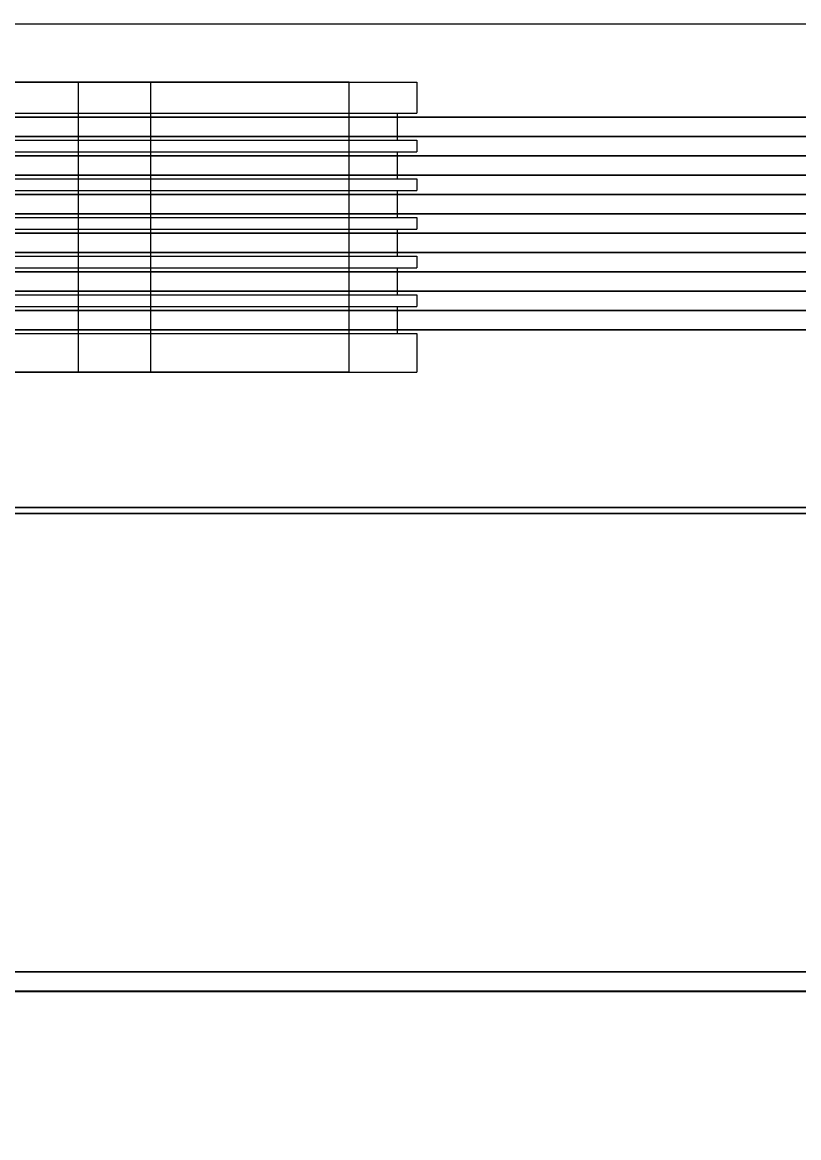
# Model space of a CAD drawing. Header units: millimetres. Extents: x -191664 to 191490, y -197311 to 10263.
# Drawn here: x 881 to 1282, y -112286 to -111709 of the extents above; entities that cross this region are included whole.
import ezdxf

# ---------------------------------------------------------------- set-up
doc = ezdxf.new("R2010")
doc.units = ezdxf.units.MM
for name, color, linetype, lineweight in [('COTAS_O', 1, 'Continuous', 0), ('DET_briquetadora_superior', 7, 'Continuous', 0), ('R15_COTAS_TRANSPORTE_P', 1, 'Continuous', 0)]:
    doc.layers.add(name, color=color, linetype=linetype, lineweight=lineweight)
doc.dimstyles.new('PLANTA_20', dxfattribs={"dimtxt": 50, "dimasz": 30, "dimexe": 30, "dimexo": 16, "dimgap": 20, "dimtad": 1, "dimtih": 1, "dimtoh": 1, "dimdec": 1, "dimzin": 0, "dimdsep": 46, "dimcen": 0.09, "dimadec": 0, "dimazin": 0, "dimtfac": 1, "dimtdec": 4, "dimtofl": 0, "dimtmove": 0, "dimatfit": 3, "dimfxl": 1, "dimtolj": 1, "dimtzin": 0, "dimarcsym": 0})

# ---------------------------------------------------------------- blocks, each defined once
blk = doc.blocks.new('*D80')
at = {"layer": 'COTAS_O', "color": 0, "lineweight": -2, "transparency": 16777216}
for p, q in [((75, -111726), (75, -112240)), ((2275, -111726), (2275, -112240)), ((105, -112210), (2245, -112210))]:
    blk.add_line(p, q, dxfattribs=at)
at = {"layer": 'COTAS_O', "color": 0, "transparency": 16777216}
for points in [[(105, -112205), (105, -112215), (75, -112210)], [(2245, -112205), (2245, -112215), (2275, -112210)]]:
    blk.add_solid(points, dxfattribs=at)
at = {"layer": 'Defpoints', "color": 0, "transparency": 16777216}
for p in [(75, -111710), (2275, -111710), (2275, -112210)]:
    blk.add_point(p, dxfattribs=at)
blk = doc.blocks.new('*D131')
at = {"layer": 'Defpoints', "color": 0, "transparency": 16777216}
for p in [(1100, -183968.15), (1139.8, -184162.66), (1104.62, -184212), (1304.62, -184212), (1304.62, -184212)]:
    blk.add_point(p, dxfattribs=at)
at = {"layer": 'R15_COTAS_TRANSPORTE_P', "color": 0, "lineweight": -2, "transparency": 16777216}
blk.add_arc((1304.62, -184212), 172.05, 140.00345, 169.99655, dxfattribs=at)
at = {"layer": 'R15_COTAS_TRANSPORTE_P', "color": 0, "transparency": 16777216}
for points in [[(1169.28, -184097.88), (1176.35, -184104.95), (1194.03, -184080.2)], [(1140.17, -184182.55), (1130.2, -184181.68), (1132.57, -184212)]]:
    blk.add_solid(points, dxfattribs=at)
blk = doc.blocks.new('*D133')
at = {"layer": 'Defpoints', "color": 0, "transparency": 16777216}
for p in [(439.69, -194147.98), (217.89, -194406.09), (-500, -194490), (-500, -194490), (500, -194490)]:
    blk.add_point(p, dxfattribs=at)
at = {"layer": 'R15_COTAS_TRANSPORTE_P', "color": 0, "lineweight": -2, "transparency": 16777216}
blk.add_arc((-500, -194490), 722.77, 2.37834, 17.62166, dxfattribs=at)
at = {"layer": 'R15_COTAS_TRANSPORTE_P', "color": 0, "transparency": 16777216}
for points in [[(184.12, -194272.81), (193.59, -194269.58), (179.18, -194242.8)], [(227.15, -194459.9), (217.15, -194460.11), (222.77, -194490)]]:
    blk.add_solid(points, dxfattribs=at)

msp = doc.modelspace()

# ---------------------------------------------------------------- linework, layer by layer
at = {"layer": 'DET_briquetadora_superior', "color": 251, "true_color": 0x53616b}
msp.add_line((2275, -111710), (75, -111710), dxfattribs=at)
at = {"layer": 'DET_briquetadora_superior', "color": 117, "true_color": 0x28865c}
msp.add_line((1305, -111710), (325, -111710), dxfattribs=at)
at = {"layer": 'DET_briquetadora_superior', "color": 9, "true_color": 0xb9c3c2}
for p, q in [((863.2, -111740), (882.06, -111740)), ((887.46, -111740), (867.54, -111740)), ((882.06, -111740), (900.48, -111740)), ((906.58, -111740), (887.46, -111740)), ((900.48, -111740), (918.39, -111740)), ((923.34, -111740), (906.58, -111740)), ((910, -111890), (910, -111740)), ((912.84, -111740), (910, -111740)), ((921.11, -111740), (912.84, -111740)), ((918.39, -111740), (935.7, -111740)), ((934.16, -111740), (921.11, -111740)), ((936.39, -111740), (923.34, -111740)), ((950.92, -111740), (934.16, -111740)), ((935.7, -111740), (952.36, -111740)), ((944.66, -111740), (936.39, -111740)), ((947.5, -111740), (944.66, -111740)), ((947.5, -111890), (947.5, -111740)), ((970.04, -111740), (950.92, -111740)), ((952.36, -111740), (968.28, -111740)), ((968.28, -111740), (983.41, -111740)), ((989.96, -111740), (970.04, -111740)), ((983.41, -111740), (997.69, -111740)), ((1009.08, -111740), (989.96, -111740)), ((997.69, -111740), (1011.05, -111740)), ((1025.84, -111740), (1009.08, -111740)), ((1011.05, -111740), (1023.44, -111740)), ((1023.44, -111740), (1034.81, -111740)), ((1038.89, -111740), (1025.84, -111740)), ((1034.81, -111740), (1045.11, -111740)), ((1047.16, -111740), (1038.89, -111740)), ((1045.11, -111740), (1054.3, -111740)), ((1050, -111740), (1047.16, -111740)), ((1050, -111890), (1050, -111740)), ((1054.3, -111740), (1062.34, -111740)), ((1062.34, -111740), (1069.21, -111740)), ((1069.21, -111740), (1074.86, -111740)), ((1074.86, -111740), (1079.28, -111740)), ((1079.28, -111740), (1082.45, -111740)), ((1082.45, -111740), (1084.36, -111740)), ((1084.36, -111740), (1085, -111740)), ((1085, -111740), (1085, -111756)), ((863.2, -111756), (882.06, -111756)), ((871.43, -111756), (889.81, -111756)), ((882.06, -111756), (900.48, -111756)), ((889.81, -111756), (907.69, -111756)), ((900.48, -111756), (918.39, -111756)), ((907.69, -111756), (925, -111756)), ((918.39, -111756), (935.7, -111756)), ((925, -111756), (941.67, -111756)), ((935.7, -111756), (952.36, -111756)), ((941.67, -111756), (957.63, -111756)), ((952.36, -111756), (968.28, -111756)), ((957.63, -111756), (972.8, -111756)), ((968.28, -111756), (983.41, -111756)), ((972.8, -111756), (987.13, -111756)), ((983.41, -111756), (997.69, -111756)), ((987.13, -111756), (1000.55, -111756)), ((997.69, -111756), (1011.05, -111756)), ((1000.55, -111756), (1013.01, -111756)), ((1011.05, -111756), (1023.44, -111756)), ((1013.01, -111756), (1024.44, -111756)), ((1023.44, -111756), (1034.81, -111756)), ((1024.44, -111756), (1034.81, -111756)), ((1034.81, -111756), (1044.06, -111756)), ((1034.81, -111756), (1045.11, -111756)), ((1044.06, -111756), (1052.16, -111756)), ((1045.11, -111756), (1054.3, -111756)), ((1052.16, -111756), (1059.08, -111756)), ((1054.3, -111756), (1062.34, -111756)), ((1059.08, -111756), (1064.78, -111756)), ((1062.34, -111756), (1069.21, -111756)), ((1064.78, -111756), (1069.24, -111756)), ((1069.21, -111756), (1074.86, -111756)), ((1069.24, -111756), (1072.43, -111756)), ((1072.43, -111756), (1074.36, -111756)), ((1074.36, -111756), (1075, -111756)), ((1074.86, -111756), (1079.28, -111756)), ((1075, -111770), (1075, -111756)), ((1079.28, -111756), (1082.45, -111756)), ((1082.45, -111756), (1084.36, -111756)), ((1084.36, -111756), (1085, -111756)), ((863.2, -111770), (882.06, -111770)), ((871.43, -111770), (889.81, -111770)), ((882.06, -111770), (900.48, -111770)), ((889.81, -111770), (907.69, -111770)), ((900.48, -111770), (918.39, -111770)), ((907.69, -111770), (925, -111770)), ((918.39, -111770), (935.7, -111770)), ((925, -111770), (941.67, -111770)), ((935.7, -111770), (952.36, -111770)), ((941.67, -111770), (957.63, -111770)), ((952.36, -111770), (968.28, -111770)), ((957.63, -111770), (972.8, -111770)), ((968.28, -111770), (983.41, -111770)), ((972.8, -111770), (987.13, -111770)), ((983.41, -111770), (997.69, -111770)), ((987.13, -111770), (1000.55, -111770)), ((997.69, -111770), (1011.05, -111770)), ((1000.55, -111770), (1013.01, -111770)), ((1011.05, -111770), (1023.44, -111770)), ((1013.01, -111770), (1024.44, -111770)), ((1023.44, -111770), (1034.81, -111770)), ((1024.44, -111770), (1034.81, -111770)), ((1034.81, -111770), (1044.06, -111770)), ((1034.81, -111770), (1045.11, -111770)), ((1044.06, -111770), (1052.16, -111770)), ((1045.11, -111770), (1054.3, -111770)), ((1052.16, -111770), (1059.08, -111770)), ((1054.3, -111770), (1062.34, -111770)), ((1059.08, -111770), (1064.78, -111770)), ((1062.34, -111770), (1069.21, -111770)), ((1064.78, -111770), (1069.24, -111770)), ((1069.21, -111770), (1074.86, -111770)), ((1069.24, -111770), (1072.43, -111770)), ((1072.43, -111770), (1074.36, -111770)), ((1074.36, -111770), (1075, -111770)), ((1074.86, -111770), (1079.28, -111770)), ((1079.28, -111770), (1082.45, -111770)), ((1082.45, -111770), (1084.36, -111770)), ((1084.36, -111770), (1085, -111770)), ((1085, -111770), (1085, -111776)), ((863.2, -111776), (882.06, -111776)), ((871.43, -111776), (889.81, -111776)), ((882.06, -111776), (900.48, -111776)), ((889.81, -111776), (907.69, -111776)), ((900.48, -111776), (918.39, -111776)), ((907.69, -111776), (925, -111776)), ((918.39, -111776), (935.7, -111776)), ((925, -111776), (941.67, -111776)), ((935.7, -111776), (952.36, -111776)), ((941.67, -111776), (957.63, -111776)), ((952.36, -111776), (968.28, -111776)), ((957.63, -111776), (972.8, -111776)), ((968.28, -111776), (983.41, -111776)), ((972.8, -111776), (987.13, -111776)), ((983.41, -111776), (997.69, -111776)), ((987.13, -111776), (1000.55, -111776)), ((997.69, -111776), (1011.05, -111776)), ((1000.55, -111776), (1013.01, -111776)), ((1011.05, -111776), (1023.44, -111776)), ((1013.01, -111776), (1024.44, -111776)), ((1023.44, -111776), (1034.81, -111776)), ((1024.44, -111776), (1034.81, -111776)), ((1034.81, -111776), (1044.06, -111776)), ((1034.81, -111776), (1045.11, -111776)), ((1044.06, -111776), (1052.16, -111776)), ((1045.11, -111776), (1054.3, -111776)), ((1052.16, -111776), (1059.08, -111776)), ((1054.3, -111776), (1062.34, -111776)), ((1059.08, -111776), (1064.78, -111776)), ((1062.34, -111776), (1069.21, -111776)), ((1064.78, -111776), (1069.24, -111776)), ((1069.21, -111776), (1074.86, -111776)), ((1069.24, -111776), (1072.43, -111776)), ((1072.43, -111776), (1074.36, -111776)), ((1074.36, -111776), (1075, -111776)), ((1074.86, -111776), (1079.28, -111776)), ((1075, -111790), (1075, -111776)), ((1079.28, -111776), (1082.45, -111776)), ((1082.45, -111776), (1084.36, -111776)), ((1084.36, -111776), (1085, -111776)), ((863.2, -111790), (882.06, -111790)), ((871.43, -111790), (889.81, -111790)), ((882.06, -111790), (900.48, -111790)), ((889.81, -111790), (907.69, -111790)), ((900.48, -111790), (918.39, -111790)), ((907.69, -111790), (925, -111790)), ((918.39, -111790), (935.7, -111790)), ((925, -111790), (941.67, -111790)), ((935.7, -111790), (952.36, -111790)), ((941.67, -111790), (957.63, -111790)), ((952.36, -111790), (968.28, -111790)), ((957.63, -111790), (972.8, -111790)), ((968.28, -111790), (983.41, -111790)), ((972.8, -111790), (987.13, -111790)), ((983.41, -111790), (997.69, -111790)), ((987.13, -111790), (1000.55, -111790)), ((997.69, -111790), (1011.05, -111790)), ((1000.55, -111790), (1013.01, -111790)), ((1011.05, -111790), (1023.44, -111790)), ((1013.01, -111790), (1024.44, -111790)), ((1023.44, -111790), (1034.81, -111790)), ((1024.44, -111790), (1034.81, -111790)), ((1034.81, -111790), (1044.06, -111790)), ((1034.81, -111790), (1045.11, -111790)), ((1044.06, -111790), (1052.16, -111790)), ((1045.11, -111790), (1054.3, -111790)), ((1052.16, -111790), (1059.08, -111790)), ((1054.3, -111790), (1062.34, -111790)), ((1059.08, -111790), (1064.78, -111790)), ((1062.34, -111790), (1069.21, -111790)), ((1064.78, -111790), (1069.24, -111790)), ((1069.21, -111790), (1074.86, -111790)), ((1069.24, -111790), (1072.43, -111790)), ((1072.43, -111790), (1074.36, -111790)), ((1074.36, -111790), (1075, -111790)), ((1074.86, -111790), (1079.28, -111790)), ((1079.28, -111790), (1082.45, -111790)), ((1082.45, -111790), (1084.36, -111790)), ((1084.36, -111790), (1085, -111790)), ((1085, -111790), (1085, -111796)), ((863.2, -111796), (882.06, -111796)), ((871.43, -111796), (889.81, -111796)), ((882.06, -111796), (900.48, -111796)), ((889.81, -111796), (907.69, -111796)), ((900.48, -111796), (918.39, -111796)), ((907.69, -111796), (925, -111796)), ((918.39, -111796), (935.7, -111796)), ((925, -111796), (941.67, -111796)), ((935.7, -111796), (952.36, -111796)), ((941.67, -111796), (957.63, -111796)), ((952.36, -111796), (968.28, -111796)), ((957.63, -111796), (972.8, -111796)), ((968.28, -111796), (983.41, -111796)), ((972.8, -111796), (987.13, -111796)), ((983.41, -111796), (997.69, -111796)), ((987.13, -111796), (1000.55, -111796)), ((997.69, -111796), (1011.05, -111796)), ((1000.55, -111796), (1013.01, -111796)), ((1011.05, -111796), (1023.44, -111796)), ((1013.01, -111796), (1024.44, -111796)), ((1023.44, -111796), (1034.81, -111796)), ((1024.44, -111796), (1034.81, -111796)), ((1034.81, -111796), (1044.06, -111796)), ((1034.81, -111796), (1045.11, -111796)), ((1044.06, -111796), (1052.16, -111796)), ((1045.11, -111796), (1054.3, -111796)), ((1052.16, -111796), (1059.08, -111796)), ((1054.3, -111796), (1062.34, -111796)), ((1059.08, -111796), (1064.78, -111796)), ((1062.34, -111796), (1069.21, -111796)), ((1064.78, -111796), (1069.24, -111796)), ((1069.21, -111796), (1074.86, -111796)), ((1069.24, -111796), (1072.43, -111796)), ((1072.43, -111796), (1074.36, -111796)), ((1074.36, -111796), (1075, -111796)), ((1074.86, -111796), (1079.28, -111796)), ((1075, -111810), (1075, -111796)), ((1079.28, -111796), (1082.45, -111796)), ((1082.45, -111796), (1084.36, -111796)), ((1084.36, -111796), (1085, -111796)), ((863.2, -111810), (882.06, -111810)), ((871.43, -111810), (889.81, -111810)), ((882.06, -111810), (900.48, -111810)), ((889.81, -111810), (907.69, -111810)), ((900.48, -111810), (918.39, -111810)), ((907.69, -111810), (925, -111810)), ((918.39, -111810), (935.7, -111810)), ((925, -111810), (941.67, -111810)), ((935.7, -111810), (952.36, -111810)), ((941.67, -111810), (957.63, -111810)), ((952.36, -111810), (968.28, -111810)), ((957.63, -111810), (972.8, -111810)), ((968.28, -111810), (983.41, -111810)), ((972.8, -111810), (987.13, -111810)), ((983.41, -111810), (997.69, -111810)), ((987.13, -111810), (1000.55, -111810)), ((997.69, -111810), (1011.05, -111810)), ((1000.55, -111810), (1013.01, -111810)), ((1011.05, -111810), (1023.44, -111810)), ((1013.01, -111810), (1024.44, -111810)), ((1023.44, -111810), (1034.81, -111810)), ((1024.44, -111810), (1034.81, -111810)), ((1034.81, -111810), (1044.06, -111810)), ((1034.81, -111810), (1045.11, -111810)), ((1044.06, -111810), (1052.16, -111810)), ((1045.11, -111810), (1054.3, -111810)), ((1052.16, -111810), (1059.08, -111810)), ((1054.3, -111810), (1062.34, -111810)), ((1059.08, -111810), (1064.78, -111810)), ((1062.34, -111810), (1069.21, -111810)), ((1064.78, -111810), (1069.24, -111810)), ((1069.21, -111810), (1074.86, -111810)), ((1069.24, -111810), (1072.43, -111810)), ((1072.43, -111810), (1074.36, -111810)), ((1074.36, -111810), (1075, -111810)), ((1074.86, -111810), (1079.28, -111810)), ((1079.28, -111810), (1082.45, -111810)), ((1082.45, -111810), (1084.36, -111810)), ((1084.36, -111810), (1085, -111810)), ((1085, -111810), (1085, -111816)), ((863.2, -111816), (882.06, -111816)), ((871.43, -111816), (889.81, -111816)), ((882.06, -111816), (900.48, -111816)), ((889.81, -111816), (907.69, -111816)), ((900.48, -111816), (918.39, -111816)), ((907.69, -111816), (925, -111816)), ((918.39, -111816), (935.7, -111816)), ((925, -111816), (941.67, -111816)), ((935.7, -111816), (952.36, -111816)), ((941.67, -111816), (957.63, -111816)), ((952.36, -111816), (968.28, -111816)), ((957.63, -111816), (972.8, -111816)), ((968.28, -111816), (983.41, -111816)), ((972.8, -111816), (987.13, -111816)), ((983.41, -111816), (997.69, -111816)), ((987.13, -111816), (1000.55, -111816)), ((997.69, -111816), (1011.05, -111816)), ((1000.55, -111816), (1013.01, -111816)), ((1011.05, -111816), (1023.44, -111816)), ((1013.01, -111816), (1024.44, -111816)), ((1023.44, -111816), (1034.81, -111816)), ((1024.44, -111816), (1034.81, -111816)), ((1034.81, -111816), (1044.06, -111816)), ((1034.81, -111816), (1045.11, -111816)), ((1044.06, -111816), (1052.16, -111816)), ((1045.11, -111816), (1054.3, -111816)), ((1052.16, -111816), (1059.08, -111816)), ((1054.3, -111816), (1062.34, -111816)), ((1059.08, -111816), (1064.78, -111816)), ((1062.34, -111816), (1069.21, -111816)), ((1064.78, -111816), (1069.24, -111816)), ((1069.21, -111816), (1074.86, -111816)), ((1069.24, -111816), (1072.43, -111816)), ((1072.43, -111816), (1074.36, -111816)), ((1074.36, -111816), (1075, -111816)), ((1074.86, -111816), (1079.28, -111816)), ((1075, -111830), (1075, -111816)), ((1079.28, -111816), (1082.45, -111816)), ((1082.45, -111816), (1084.36, -111816)), ((1084.36, -111816), (1085, -111816)), ((863.2, -111830), (882.06, -111830)), ((871.43, -111830), (889.81, -111830)), ((882.06, -111830), (900.48, -111830)), ((889.81, -111830), (907.69, -111830)), ((900.48, -111830), (918.39, -111830)), ((907.69, -111830), (925, -111830)), ((918.39, -111830), (935.7, -111830)), ((925, -111830), (941.67, -111830)), ((935.7, -111830), (952.36, -111830)), ((941.67, -111830), (957.63, -111830)), ((952.36, -111830), (968.28, -111830)), ((957.63, -111830), (972.8, -111830)), ((968.28, -111830), (983.41, -111830)), ((972.8, -111830), (987.13, -111830)), ((983.41, -111830), (997.69, -111830)), ((987.13, -111830), (1000.55, -111830)), ((997.69, -111830), (1011.05, -111830)), ((1000.55, -111830), (1013.01, -111830)), ((1011.05, -111830), (1023.44, -111830)), ((1013.01, -111830), (1024.44, -111830)), ((1023.44, -111830), (1034.81, -111830)), ((1024.44, -111830), (1034.81, -111830)), ((1034.81, -111830), (1044.06, -111830)), ((1034.81, -111830), (1045.11, -111830)), ((1044.06, -111830), (1052.16, -111830)), ((1045.11, -111830), (1054.3, -111830)), ((1052.16, -111830), (1059.08, -111830)), ((1054.3, -111830), (1062.34, -111830)), ((1059.08, -111830), (1064.78, -111830)), ((1062.34, -111830), (1069.21, -111830)), ((1064.78, -111830), (1069.24, -111830)), ((1069.21, -111830), (1074.86, -111830)), ((1069.24, -111830), (1072.43, -111830)), ((1072.43, -111830), (1074.36, -111830)), ((1074.36, -111830), (1075, -111830)), ((1074.86, -111830), (1079.28, -111830)), ((1079.28, -111830), (1082.45, -111830)), ((1082.45, -111830), (1084.36, -111830)), ((1084.36, -111830), (1085, -111830)), ((1085, -111830), (1085, -111836)), ((863.2, -111836), (882.06, -111836)), ((871.43, -111836), (889.81, -111836)), ((882.06, -111836), (900.48, -111836)), ((889.81, -111836), (907.69, -111836)), ((900.48, -111836), (918.39, -111836)), ((907.69, -111836), (925, -111836)), ((918.39, -111836), (935.7, -111836)), ((925, -111836), (941.67, -111836)), ((935.7, -111836), (952.36, -111836)), ((941.67, -111836), (957.63, -111836)), ((952.36, -111836), (968.28, -111836)), ((957.63, -111836), (972.8, -111836)), ((968.28, -111836), (983.41, -111836)), ((972.8, -111836), (987.13, -111836)), ((983.41, -111836), (997.69, -111836)), ((987.13, -111836), (1000.55, -111836)), ((997.69, -111836), (1011.05, -111836)), ((1000.55, -111836), (1013.01, -111836)), ((1011.05, -111836), (1023.44, -111836)), ((1013.01, -111836), (1024.44, -111836)), ((1023.44, -111836), (1034.81, -111836)), ((1024.44, -111836), (1034.81, -111836)), ((1034.81, -111836), (1044.06, -111836)), ((1034.81, -111836), (1045.11, -111836)), ((1044.06, -111836), (1052.16, -111836)), ((1045.11, -111836), (1054.3, -111836)), ((1052.16, -111836), (1059.08, -111836)), ((1054.3, -111836), (1062.34, -111836)), ((1059.08, -111836), (1064.78, -111836)), ((1062.34, -111836), (1069.21, -111836)), ((1064.78, -111836), (1069.24, -111836)), ((1069.21, -111836), (1074.86, -111836)), ((1069.24, -111836), (1072.43, -111836)), ((1072.43, -111836), (1074.36, -111836)), ((1074.36, -111836), (1075, -111836)), ((1074.86, -111836), (1079.28, -111836)), ((1075, -111850), (1075, -111836)), ((1079.28, -111836), (1082.45, -111836)), ((1082.45, -111836), (1084.36, -111836)), ((1084.36, -111836), (1085, -111836)), ((863.2, -111850), (882.06, -111850)), ((871.43, -111850), (889.81, -111850)), ((882.06, -111850), (900.48, -111850)), ((889.81, -111850), (907.69, -111850)), ((900.48, -111850), (918.39, -111850)), ((907.69, -111850), (925, -111850)), ((918.39, -111850), (935.7, -111850)), ((925, -111850), (941.67, -111850)), ((935.7, -111850), (952.36, -111850)), ((941.67, -111850), (957.63, -111850)), ((952.36, -111850), (968.28, -111850)), ((957.63, -111850), (972.8, -111850)), ((968.28, -111850), (983.41, -111850)), ((972.8, -111850), (987.13, -111850)), ((983.41, -111850), (997.69, -111850)), ((987.13, -111850), (1000.55, -111850)), ((997.69, -111850), (1011.05, -111850)), ((1000.55, -111850), (1013.01, -111850)), ((1011.05, -111850), (1023.44, -111850)), ((1013.01, -111850), (1024.44, -111850)), ((1023.44, -111850), (1034.81, -111850)), ((1024.44, -111850), (1034.81, -111850)), ((1034.81, -111850), (1044.06, -111850)), ((1034.81, -111850), (1045.11, -111850)), ((1044.06, -111850), (1052.16, -111850)), ((1045.11, -111850), (1054.3, -111850)), ((1052.16, -111850), (1059.08, -111850)), ((1054.3, -111850), (1062.34, -111850)), ((1059.08, -111850), (1064.78, -111850)), ((1062.34, -111850), (1069.21, -111850)), ((1064.78, -111850), (1069.24, -111850)), ((1069.21, -111850), (1074.86, -111850)), ((1069.24, -111850), (1072.43, -111850)), ((1072.43, -111850), (1074.36, -111850)), ((1074.36, -111850), (1075, -111850)), ((1074.86, -111850), (1079.28, -111850)), ((1079.28, -111850), (1082.45, -111850)), ((1082.45, -111850), (1084.36, -111850)), ((1084.36, -111850), (1085, -111850)), ((1085, -111850), (1085, -111856)), ((863.2, -111856), (882.06, -111856)), ((871.43, -111856), (889.81, -111856)), ((882.06, -111856), (900.48, -111856)), ((889.81, -111856), (907.69, -111856)), ((900.48, -111856), (918.39, -111856)), ((907.69, -111856), (925, -111856)), ((918.39, -111856), (935.7, -111856)), ((925, -111856), (941.67, -111856)), ((935.7, -111856), (952.36, -111856)), ((941.67, -111856), (957.63, -111856)), ((952.36, -111856), (968.28, -111856)), ((957.63, -111856), (972.8, -111856)), ((968.28, -111856), (983.41, -111856)), ((972.8, -111856), (987.13, -111856)), ((983.41, -111856), (997.69, -111856)), ((987.13, -111856), (1000.55, -111856)), ((997.69, -111856), (1011.05, -111856)), ((1000.55, -111856), (1013.01, -111856)), ((1011.05, -111856), (1023.44, -111856)), ((1013.01, -111856), (1024.44, -111856)), ((1023.44, -111856), (1034.81, -111856)), ((1024.44, -111856), (1034.81, -111856)), ((1034.81, -111856), (1044.06, -111856)), ((1034.81, -111856), (1045.11, -111856)), ((1044.06, -111856), (1052.16, -111856)), ((1045.11, -111856), (1054.3, -111856)), ((1052.16, -111856), (1059.08, -111856)), ((1054.3, -111856), (1062.34, -111856)), ((1059.08, -111856), (1064.78, -111856)), ((1062.34, -111856), (1069.21, -111856)), ((1064.78, -111856), (1069.24, -111856)), ((1069.21, -111856), (1074.86, -111856)), ((1069.24, -111856), (1072.43, -111856)), ((1072.43, -111856), (1074.36, -111856)), ((1074.36, -111856), (1075, -111856)), ((1074.86, -111856), (1079.28, -111856)), ((1075, -111870), (1075, -111856)), ((1079.28, -111856), (1082.45, -111856)), ((1082.45, -111856), (1084.36, -111856)), ((1084.36, -111856), (1085, -111856)), ((863.2, -111870), (882.06, -111870)), ((871.43, -111870), (889.81, -111870)), ((882.06, -111870), (900.48, -111870)), ((889.81, -111870), (907.69, -111870)), ((900.48, -111870), (918.39, -111870)), ((907.69, -111870), (925, -111870)), ((918.39, -111870), (935.7, -111870)), ((925, -111870), (941.67, -111870)), ((935.7, -111870), (952.36, -111870)), ((941.67, -111870), (957.63, -111870)), ((952.36, -111870), (968.28, -111870)), ((957.63, -111870), (972.8, -111870)), ((968.28, -111870), (983.41, -111870)), ((972.8, -111870), (987.13, -111870)), ((983.41, -111870), (997.69, -111870)), ((987.13, -111870), (1000.55, -111870)), ((997.69, -111870), (1011.05, -111870)), ((1000.55, -111870), (1013.01, -111870)), ((1011.05, -111870), (1023.44, -111870)), ((1013.01, -111870), (1024.44, -111870)), ((1023.44, -111870), (1034.81, -111870)), ((1024.44, -111870), (1034.81, -111870)), ((1034.81, -111870), (1044.06, -111870)), ((1034.81, -111870), (1045.11, -111870)), ((1044.06, -111870), (1052.16, -111870)), ((1045.11, -111870), (1054.3, -111870)), ((1052.16, -111870), (1059.08, -111870)), ((1054.3, -111870), (1062.34, -111870)), ((1059.08, -111870), (1064.78, -111870)), ((1062.34, -111870), (1069.21, -111870)), ((1064.78, -111870), (1069.24, -111870)), ((1069.21, -111870), (1074.86, -111870)), ((1069.24, -111870), (1072.43, -111870)), ((1072.43, -111870), (1074.36, -111870)), ((1074.36, -111870), (1075, -111870)), ((1074.86, -111870), (1079.28, -111870)), ((1079.28, -111870), (1082.45, -111870)), ((1082.45, -111870), (1084.36, -111870)), ((1084.36, -111870), (1085, -111870)), ((1085, -111870), (1085, -111890)), ((863.2, -111890), (882.06, -111890)), ((887.46, -111890), (867.54, -111890)), ((882.06, -111890), (900.48, -111890)), ((906.58, -111890), (887.46, -111890)), ((900.48, -111890), (918.39, -111890)), ((923.34, -111890), (906.58, -111890)), ((912.84, -111890), (910, -111890)), ((921.11, -111890), (912.84, -111890)), ((918.39, -111890), (935.7, -111890)), ((934.16, -111890), (921.11, -111890)), ((936.39, -111890), (923.34, -111890)), ((950.92, -111890), (934.16, -111890)), ((935.7, -111890), (952.36, -111890)), ((944.66, -111890), (936.39, -111890)), ((947.5, -111890), (944.66, -111890)), ((970.04, -111890), (950.92, -111890)), ((952.36, -111890), (968.28, -111890)), ((968.28, -111890), (983.41, -111890)), ((989.96, -111890), (970.04, -111890)), ((983.41, -111890), (997.69, -111890)), ((1009.08, -111890), (989.96, -111890)), ((997.69, -111890), (1011.05, -111890)), ((1025.84, -111890), (1009.08, -111890)), ((1011.05, -111890), (1023.44, -111890)), ((1023.44, -111890), (1034.81, -111890)), ((1038.89, -111890), (1025.84, -111890)), ((1034.81, -111890), (1045.11, -111890)), ((1047.16, -111890), (1038.89, -111890)), ((1045.11, -111890), (1054.3, -111890)), ((1050, -111890), (1047.16, -111890)), ((1054.3, -111890), (1062.34, -111890)), ((1062.34, -111890), (1069.21, -111890)), ((1069.21, -111890), (1074.86, -111890)), ((1074.86, -111890), (1079.28, -111890)), ((1079.28, -111890), (1082.45, -111890)), ((1082.45, -111890), (1084.36, -111890)), ((1084.36, -111890), (1085, -111890)), ((801.49, -111960), (2558.6, -111960)), ((2570, -111960), (823.69, -111960)), ((800.92, -111963), (2558.03, -111963)), ((2568.95, -111963), (822.64, -111963)), ((800.92, -112200), (2558.03, -112200)), ((801.49, -112200), (2558.6, -112200)), ((2568.95, -112200), (822.64, -112200)), ((2570, -112200), (823.69, -112200))]:
    msp.add_line(p, q, dxfattribs=at)
at = {"layer": 'DET_briquetadora_superior', "color": 117, "true_color": 0x376c5b}
for p, q in [((796.55, -111758), (2553.66, -111758)), ((797.13, -111758), (2554.24, -111758)), ((2560.92, -111758), (814.61, -111758)), ((2561.98, -111758), (815.67, -111758)), ((796.55, -111768), (2553.66, -111768)), ((797.13, -111768), (2554.24, -111768)), ((2560.92, -111768), (814.61, -111768)), ((2561.98, -111768), (815.67, -111768)), ((796.55, -111778), (2553.66, -111778)), ((797.13, -111778), (2554.24, -111778)), ((2560.92, -111778), (814.61, -111778)), ((2561.98, -111778), (815.67, -111778)), ((796.55, -111788), (2553.66, -111788)), ((797.13, -111788), (2554.24, -111788)), ((2560.92, -111788), (814.61, -111788)), ((2561.98, -111788), (815.67, -111788)), ((796.55, -111798), (2553.66, -111798)), ((797.13, -111798), (2554.24, -111798)), ((2560.92, -111798), (814.61, -111798)), ((2561.98, -111798), (815.67, -111798)), ((796.55, -111808), (2553.66, -111808)), ((797.13, -111808), (2554.24, -111808)), ((2560.92, -111808), (814.61, -111808)), ((2561.98, -111808), (815.67, -111808)), ((796.55, -111818), (2553.66, -111818)), ((797.13, -111818), (2554.24, -111818)), ((2560.92, -111818), (814.61, -111818)), ((2561.98, -111818), (815.67, -111818)), ((796.55, -111828), (2553.66, -111828)), ((797.13, -111828), (2554.24, -111828)), ((2560.92, -111828), (814.61, -111828)), ((2561.98, -111828), (815.67, -111828)), ((796.55, -111838), (2553.66, -111838)), ((797.13, -111838), (2554.24, -111838)), ((2560.92, -111838), (814.61, -111838)), ((2561.98, -111838), (815.67, -111838)), ((796.55, -111848), (2553.66, -111848)), ((797.13, -111848), (2554.24, -111848)), ((2560.92, -111848), (814.61, -111848)), ((2561.98, -111848), (815.67, -111848)), ((796.55, -111858), (2553.66, -111858)), ((797.13, -111858), (2554.24, -111858)), ((2560.92, -111858), (814.61, -111858)), ((2561.98, -111858), (815.67, -111858)), ((796.55, -111868), (2553.66, -111868)), ((797.13, -111868), (2554.24, -111868)), ((2560.92, -111868), (814.61, -111868)), ((2561.98, -111868), (815.67, -111868))]:
    msp.add_line(p, q, dxfattribs=at)

# ---------------------------------------------------------------- dimensions: what is measured, and where the dimension line sits
at = {"layer": 'COTAS_O'}
dim = msp.add_aligned_dim(p1=(75, -111710), p2=(2275, -111710), distance=-500, text='<> O', dimstyle='PLANTA_20', dxfattribs=at)
dim.commit()
dim.dimension.update_dxf_attribs({"geometry": '*D80', "text_midpoint": (1175, -112210)})
at = {"layer": 'R15_COTAS_TRANSPORTE_P'}
for base, line1, line2, picture, middle in [((217.89, -194406.09), ((-500, -194490), (500, -194490)), ((-500, -194490), (439.69, -194147.98)), '*D133', (191490.46, -33543.69)), ((1139.8, -184162.66), ((1304.62, -184212), (1104.62, -184212)), ((1304.62, -184212), (1100, -183968.15)), '*D131', (-166426.35, -78863.51))]:
    dim = msp.add_angular_dim_2l(base=base, line1=line1, line2=line2, dimstyle='PLANTA_20', dxfattribs=at)
    dim.commit()
    dim.dimension.update_dxf_attribs({"geometry": picture, "text_midpoint": middle})

doc.saveas('drawing.dxf')
